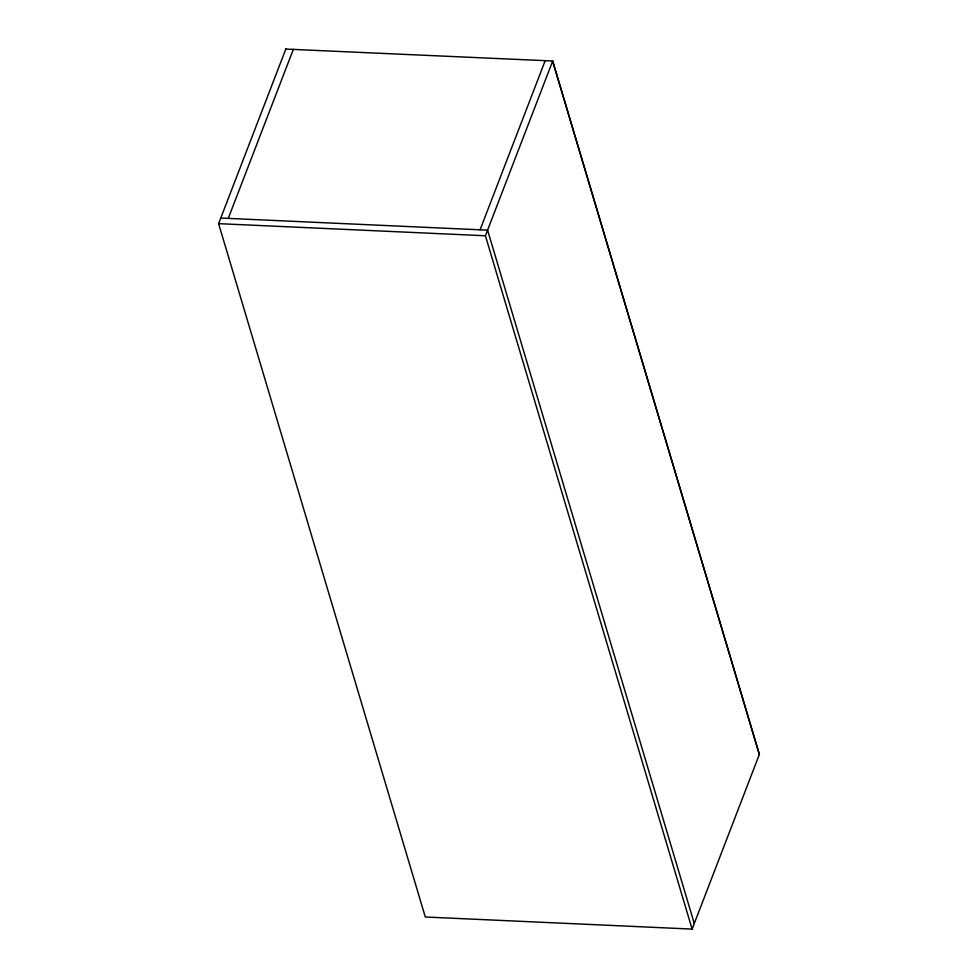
<?xml version="1.0" encoding="UTF-8"?>
<svg xmlns="http://www.w3.org/2000/svg" width="978" height="978" viewBox="0 0 978 978"><rect width="100%" height="100%" fill="white"/><g stroke="black" fill="none" stroke-linecap="round" stroke-linejoin="round"><path stroke-width="1.47" d="M285.82 49.083L552.704 61.003L759.393 754.344L692.118 929.1L425.296 916.997L218.607 223.656L285.882 48.9M228.277 218.387L293.388 49.242M480.076 229.806L545.198 60.66M692.118 929.1L485.418 235.759L552.704 61.003M220.771 218.045L487.582 230.148L694.27 923.489M218.607 223.656L485.418 235.759M552.631 61.186L759.319 754.527"/></g></svg>
